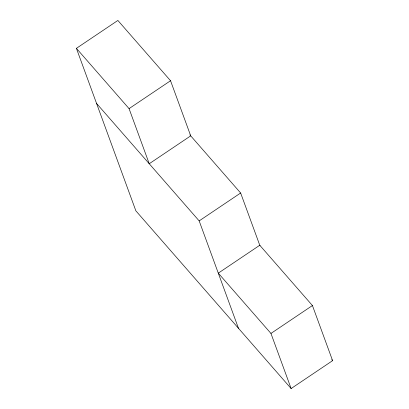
<?xml version="1.0" encoding="UTF-8"?>
<svg xmlns="http://www.w3.org/2000/svg" width="409" height="409" viewBox="0 0 409 409"><rect width="100%" height="100%" fill="white"/><g stroke="black" fill="none" stroke-linecap="round" stroke-linejoin="round"><path stroke-width="0.61" d="M76.401 48.344L117.874 20.45L170.543 80.737L190.712 135.849L149.234 163.743L129.065 108.625L76.401 48.344L135.86 210.829L291.126 388.55L332.599 360.656L312.43 305.543L259.766 245.257L218.288 273.151L270.957 333.432L291.126 388.55M129.065 108.625L170.543 80.737M238.457 328.263L199.168 220.896L240.64 193.002L189.873 134.893M270.957 333.432L312.43 305.543M331.765 359.7L332.599 360.656M96.57 103.457L199.168 220.896M240.64 193.002L259.96 245.789"/></g></svg>
